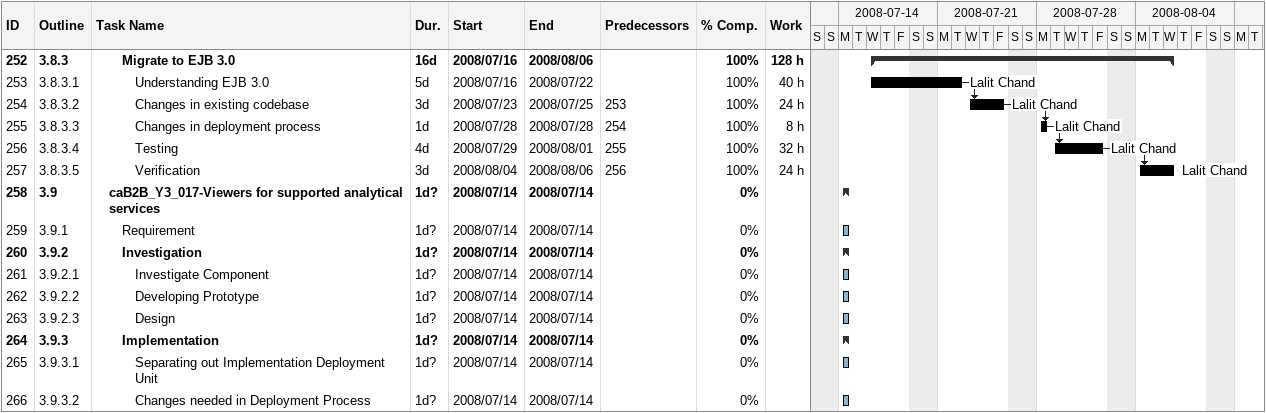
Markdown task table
| ID | WBS | Task | Duration | Start | Finish | Predecessors | Resources | % complete | Work (h) |
|---|---|---|---|---|---|---|---|---|---|
| 252 | 3.8.3 | **Migrate to EJB 3.0** | 16d | 2008-07-16 | 2008-08-06 |  |  | 100 | 128 |
| 253 | 3.8.3.1 | Understanding EJB 3.0 | 5d | 2008-07-16 | 2008-07-22 |  | Lalit Chand | 100 | 40 |
| 254 | 3.8.3.2 | Changes in existing codebase | 3d | 2008-07-23 | 2008-07-25 | 253 | Lalit Chand | 100 | 24 |
| 255 | 3.8.3.3 | Changes in deployment process | 1d | 2008-07-28 | 2008-07-28 | 254 | Lalit Chand | 100 | 8 |
| 256 | 3.8.3.4 | Testing | 4d | 2008-07-29 | 2008-08-01 | 255 | Lalit Chand | 100 | 32 |
| 257 | 3.8.3.5 | Verification | 3d | 2008-08-04 | 2008-08-06 | 256 | Lalit Chand | 100 | 24 |
| 258 | 3.9 | **caB2B_Y3_017-Viewers for supported analytical services** | 1d? | 2008-07-14 | 2008-07-14 |  |  | 0 |  |
| 259 | 3.9.1 | Requirement | 1d? | 2008-07-14 | 2008-07-14 |  |  | 0 |  |
| 260 | 3.9.2 | **Investigation** | 1d? | 2008-07-14 | 2008-07-14 |  |  | 0 |  |
| 261 | 3.9.2.1 | Investigate Component | 1d? | 2008-07-14 | 2008-07-14 |  |  | 0 |  |
| 262 | 3.9.2.2 | Developing Prototype | 1d? | 2008-07-14 | 2008-07-14 |  |  | 0 |  |
| 263 | 3.9.2.3 | Design | 1d? | 2008-07-14 | 2008-07-14 |  |  | 0 |  |
| 264 | 3.9.3 | **Implementation** | 1d? | 2008-07-14 | 2008-07-14 |  |  | 0 |  |
| 265 | 3.9.3.1 | Separating out Implementation Deployment Unit | 1d? | 2008-07-14 | 2008-07-14 |  |  | 0 |  |
| 266 | 3.9.3.2 | Changes needed in Deployment Process | 1d? | 2008-07-14 | 2008-07-14 |  |  | 0 |  |
